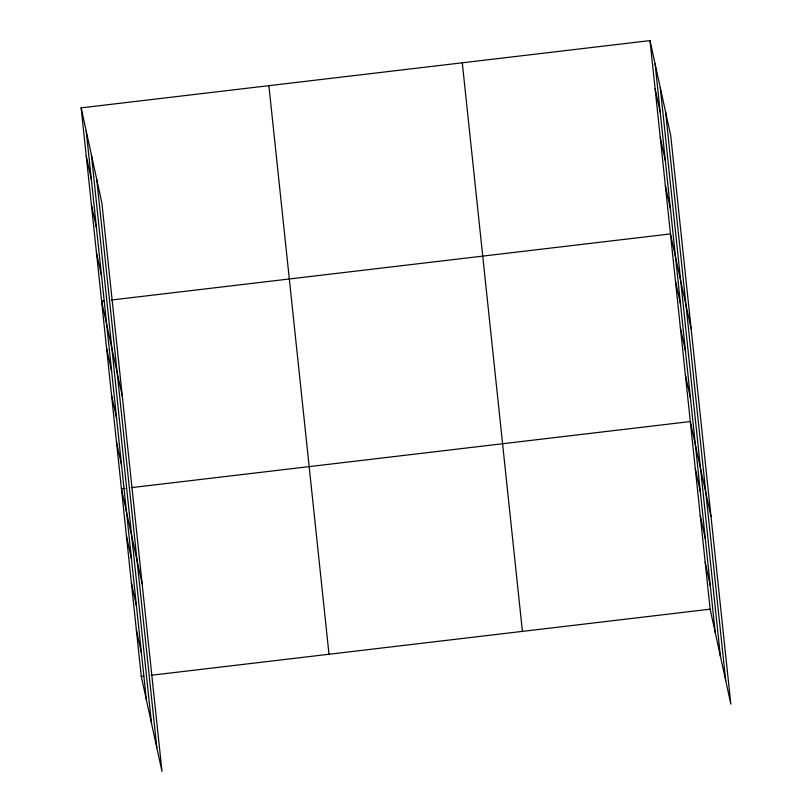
<?xml version="1.0" encoding="UTF-8"?>
<svg xmlns="http://www.w3.org/2000/svg" width="812" height="812" viewBox="0 0 812 812"><rect width="100%" height="100%" fill="white"/><g stroke="black" fill="none" stroke-linecap="round" stroke-linejoin="round"><path stroke-width="1.22" d="M81.159 107.864L101.855 202.817L161.984 771.4L141.278 676.447L81.159 107.864L650.016 40.6L670.722 135.553L730.841 704.136L710.145 609.183L650.016 40.6M104.068 300.887L101.601 301.181L122.297 396.134M111.477 300.014L670.458 233.917L691.164 328.87M125.139 488.377L121.435 488.814L142.141 583.767M131.321 487.647L690.301 421.55L711.007 516.503M141.278 676.447L143.744 676.152M151.154 675.279L710.145 609.183M655.132 88.934L660.217 112.259M660.237 137.258L665.322 160.593M665.353 185.593L670.438 208.928M675.422 280.83L680.507 304.165M680.385 327.733L685.47 351.068M685.338 374.647L690.433 397.981M695.265 468.463L700.35 491.798M700.218 515.366L705.313 538.701M705.181 562.28L710.267 585.614M86.265 156.188L91.35 179.523M91.38 204.522L96.466 227.857M96.486 252.847L101.571 276.181M106.555 348.084L111.64 371.419M111.518 394.997L116.603 418.332M116.481 441.901L121.567 465.235M126.398 535.727L131.483 559.052M131.361 582.63L136.446 605.965M136.315 629.544L141.41 652.868M665.566 111.914L725.695 680.507M660.257 87.564L720.386 656.157M655.111 63.935L715.23 632.518M462.292 62.798L522.42 631.381M268.884 85.666L329.002 654.249M96.709 179.178L156.828 747.761M91.401 154.828L151.519 723.411M86.245 131.189L146.363 699.782"/></g></svg>
